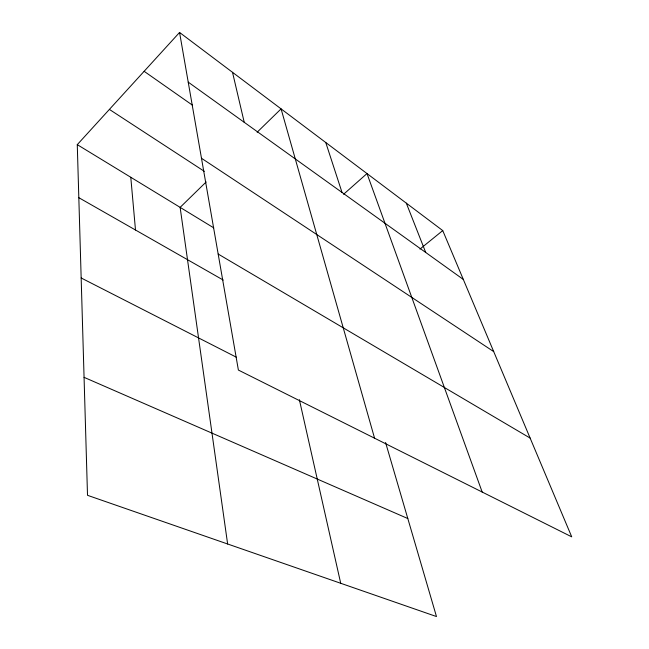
<?xml version="1.0" encoding="UTF-8"?>
<svg xmlns="http://www.w3.org/2000/svg" width="649" height="649" viewBox="0 0 649 649"><rect width="100%" height="100%" fill="white"/><g stroke="black" fill="none" stroke-linecap="round" stroke-linejoin="round"><path stroke-width="0.97" d="M385.563 442.472L436.477 616.55L87.51 495.309L77.272 144.646L179.562 32.45L442.74 230.582L571.728 536.853L238.386 370.06L179.562 32.45M206.171 181.963L180.13 207.372L227.629 543.992M257.134 132.242L281.082 108.878L374.57 438.197M343.581 194.286L367.001 173.559L482.175 492.039M419.944 249.102L442.74 230.582M84.062 377.337L407.815 518.543M81.166 277.975L236.268 357.161M78.821 197.685L223.224 280.052M218.169 254.035L530.128 438.083M77.272 144.646L213.732 227.856M109.397 109.413L204.33 171.344M201.482 158.267L493.719 351.62M144.135 71.309L192.445 105.162M188.218 82.131L463.321 279.443M406.315 203.153L425.72 252.477M325.757 142.512L342.023 192.445M232.52 72.323L244.227 122.304M299.367 399.679L340.717 583.281M130.782 177.274L135.495 230.014"/></g></svg>
